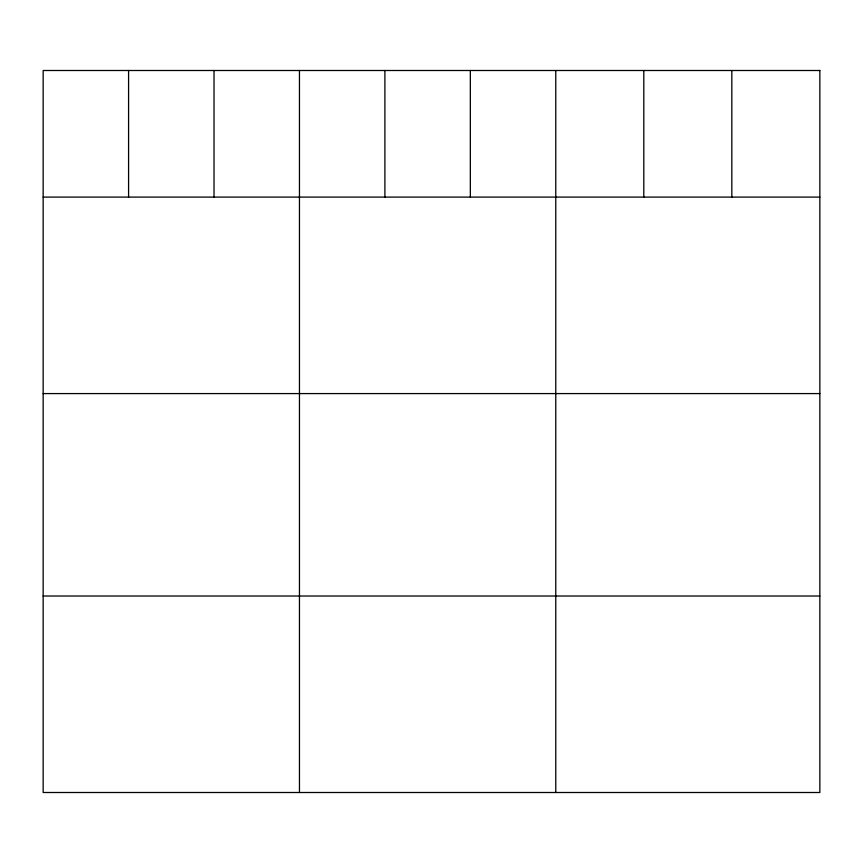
<?xml version="1.0" encoding="UTF-8"?>
<svg xmlns="http://www.w3.org/2000/svg" width="863" height="863" viewBox="0 0 863 863"><rect width="100%" height="100%" fill="white"/><g stroke="black" fill="none" stroke-linecap="round" stroke-linejoin="round"><path stroke-width="1.29" d="M43.15 197.098L819.85 197.098M43.15 393.582L819.85 393.582M43.15 596.02L819.85 596.02M731.824 70.496L731.824 197.098M643.798 70.496L643.798 197.098M555.772 70.496L555.772 792.504M470.335 70.496L470.335 197.098M384.898 70.496L384.898 197.098M299.461 70.496L299.461 792.504M214.024 70.496L214.024 197.098M128.587 70.496L128.587 197.098M819.85 70.496L43.15 70.496L43.15 792.504L819.85 792.504L819.85 70.496"/></g></svg>
